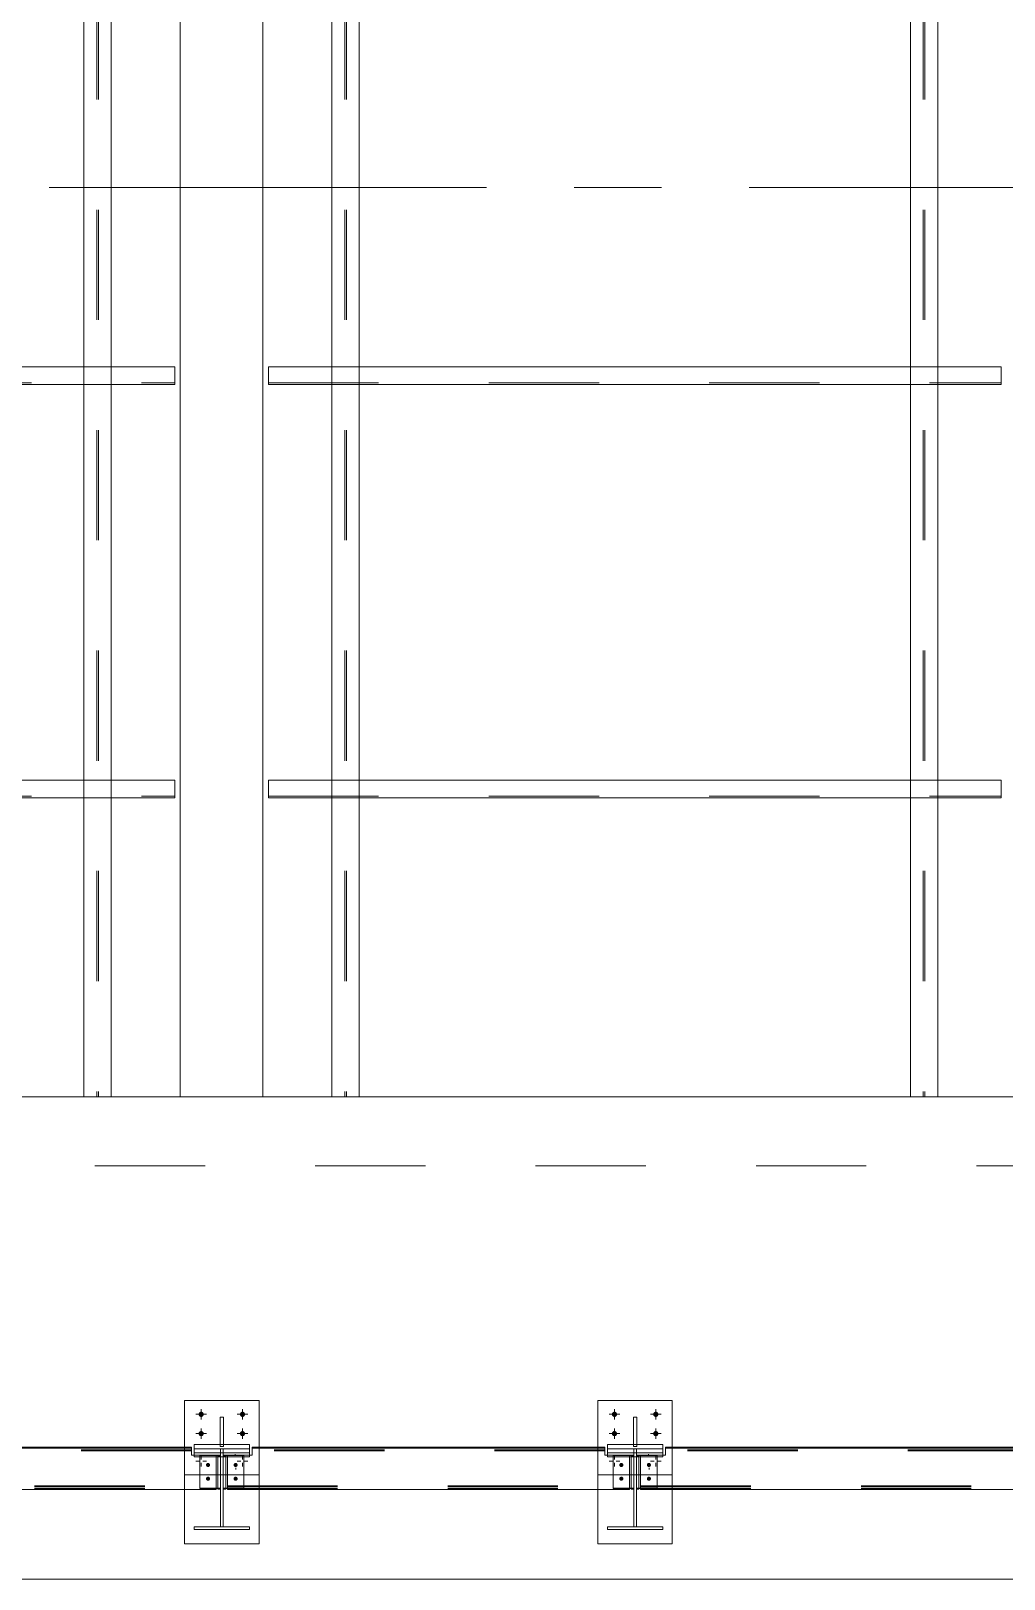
# Model space of a CAD drawing. Header units: millimetres. Extents: x 652937 to 1670132, y 1473552 to 2851037.
# Drawn here: x 663461.89 to 663465.42, y 1524461.73 to 1524467.35 of the extents above; entities that cross this region are included whole.
import ezdxf

# ---------------------------------------------------------------- set-up
doc = ezdxf.new("R2010")
doc.units = ezdxf.units.MM
doc.linetypes.add('XKITLINE00', pattern=[0])
doc.linetypes.add('XKITLINE02', pattern=[4, 2, -2])
for name, color, linetype, lineweight in [('Bolt', 7, 'Continuous', 0), ('Part', 7, 'Continuous', 0), ('S-GRID', 7, 'Continuous', 9)]:
    doc.layers.add(name, color=color, linetype=linetype, lineweight=lineweight)

# ---------------------------------------------------------------- blocks, each defined once
blk = doc.blocks.new('*A767423')
at = {"layer": 'S-GRID', "color": 7, "linetype": 'XKITLINE00', "lineweight": 0}
for p, q in [((405.754674, 142.486798), (413.692174, 142.486798)), ((415.279674, 142.486798), (416.867174, 142.486798)), ((418.454674, 142.486798), (426.392174, 142.486798))]:
    blk.add_line(p, q, dxfattribs=at)
blk = doc.blocks.new('*A768424')
at = {"layer": 'Part', "color": 7, "linetype": 'XKITLINE02', "lineweight": 0}
for p, q in [((394.581482, 142.486798), (475.601482, 142.486798)), ((394.581399, 141.236798), (475.601482, 141.236798))]:
    blk.add_line(p, q, dxfattribs=at)
blk = doc.blocks.new('*A769425')
at = {"layer": 'Part', "color": 7, "linetype": 'XKITLINE00', "lineweight": 0}
for p, q in [((395.331558, 142.486798), (437.967743, 142.486798)), ((395.331558, 133.736798), (439.206188, 133.736798))]:
    blk.add_line(p, q, dxfattribs=at)
blk = doc.blocks.new('*A770426')
at = {"layer": 'Part', "color": 7, "linetype": 'XKITLINE02', "lineweight": 0}
for p, q in [((416.486636, 135.411463), (416.486638, 135.985675)), ((416.486638, 135.985675), (416.886732, 135.985675)), ((416.48664, 135.984105), (416.486638, 135.985675)), ((416.48664, 135.984105), (416.486638, 135.382506)), ((416.48664, 135.984105), (416.886732, 135.984105)), ((416.936617, 136.078628), (416.936617, 136.128559)), ((423.336617, 136.078628), (416.936617, 136.078628)), ((416.936638, 136.060572), (416.936617, 136.078628)), ((423.336638, 136.060572), (416.936638, 136.060572)), ((416.936638, 135.985675), (416.936638, 136.060572)), ((416.93664, 135.984105), (416.936638, 135.985675)), ((423.336617, 136.128559), (423.336617, 136.078628)), ((423.336617, 136.078628), (423.336638, 136.060572)), ((423.336638, 136.060572), (423.336638, 135.985675)), ((423.33664, 135.984105), (423.336638, 135.985675)), ((423.386732, 135.985675), (423.786656, 135.985675)), ((423.386732, 135.984105), (423.786658, 135.984105)), ((423.786654, 135.411463), (423.786656, 135.985675)), ((423.786656, 135.985675), (423.786658, 135.984105)), ((423.786658, 135.984105), (423.786656, 135.382506)), ((416.486636, 135.411463), (416.486615, 135.429519)), ((416.486615, 135.429519), (416.486615, 135.379587)), ((416.486615, 135.429519), (423.786633, 135.429519)), ((416.486636, 135.411463), (423.786654, 135.411463)), ((423.786633, 135.379587), (423.786633, 135.429519)), ((423.786633, 135.429519), (423.786654, 135.411463)), ((416.486615, 135.379587), (416.486638, 135.359961)), ((416.486615, 135.379587), (423.786633, 135.379587)), ((423.786633, 135.379587), (423.786656, 135.359961))]:
    blk.add_line(p, q, dxfattribs=at)
at = {"layer": 'Part', "color": 7, "linetype": 'XKITLINE00', "lineweight": 0}
for p, q in [((416.886732, 135.985675), (416.936638, 135.985675)), ((416.886732, 135.984105), (416.93664, 135.984105)), ((423.336617, 136.128559), (416.936617, 136.128559)), ((416.936617, 136.128559), (416.93664, 136.108933)), ((423.33664, 136.108933), (416.93664, 136.108933)), ((416.93664, 136.108933), (416.93664, 135.984105)), ((423.33664, 136.108933), (423.336617, 136.128559)), ((423.336638, 135.985675), (423.386732, 135.985675)), ((423.33664, 135.984105), (423.33664, 136.108933)), ((423.33664, 135.984105), (423.386732, 135.984105)), ((416.486638, 135.382506), (416.486638, 135.359961)), ((416.486638, 135.359961), (423.786656, 135.359961)), ((423.786656, 135.382506), (423.786656, 135.359961))]:
    blk.add_line(p, q, dxfattribs=at)
blk = doc.blocks.new('*A773429')
at = {"layer": 'S-GRID', "color": 7, "linetype": 'XKITLINE00', "lineweight": 0}
for p, q in [((405.754674, 158.986798), (413.692174, 158.986798)), ((415.279674, 158.986798), (416.867174, 158.986798)), ((418.454674, 158.986798), (426.392174, 158.986798))]:
    blk.add_line(p, q, dxfattribs=at)
blk = doc.blocks.new('*A807463')
at = {"layer": 'Part', "color": 7, "linetype": 'XKITLINE02', "lineweight": 0}
for p, q in [((421.381171, 142.486798), (421.381171, 174.586798)), ((421.381174, 142.486798), (421.381174, 174.586798)), ((421.381199, 174.586798), (421.381199, 142.486798)), ((421.616174, 174.586798), (421.616174, 142.486798)), ((421.616199, 174.586798), (421.616199, 142.486798)), ((421.646174, 174.586798), (421.646174, 142.486798)), ((421.646199, 174.586798), (421.646199, 142.486798)), ((421.881171, 174.586798), (421.881171, 142.486798)), ((421.881174, 174.586798), (421.881174, 142.486798)), ((421.881199, 174.586798), (421.881199, 142.486798)), ((421.381202, 155.736798), (421.381202, 155.411798)), ((421.881202, 155.736798), (421.881202, 155.411798)), ((421.381202, 148.236798), (421.381202, 147.911798)), ((421.881202, 148.236798), (421.881202, 147.911798)), ((421.881202, 142.486798), (421.381171, 142.486798))]:
    blk.add_line(p, q, dxfattribs=at)
at = {"layer": 'Part', "color": 7, "linetype": 'XKITLINE00', "lineweight": 0}
for p, q in [((421.381202, 162.911798), (421.381202, 155.736798)), ((421.881202, 162.911798), (421.881202, 155.736798)), ((421.381202, 155.411798), (421.381202, 148.236798)), ((421.881202, 155.411798), (421.881202, 148.236798)), ((421.381202, 147.911798), (421.381202, 142.486798)), ((421.881202, 147.911798), (421.881202, 142.486798))]:
    blk.add_line(p, q, dxfattribs=at)
blk = doc.blocks.new('*A808464')
at = {"layer": 'Part', "color": 7, "linetype": 'XKITLINE02', "lineweight": 0}
for p, q in [((406.381172, 142.486798), (406.381172, 174.586798)), ((406.381174, 142.486798), (406.381174, 174.586798)), ((406.381199, 174.586798), (406.381199, 142.486798)), ((406.616174, 174.586798), (406.616174, 142.486798)), ((406.616199, 174.586798), (406.616199, 142.486798)), ((406.646174, 174.586798), (406.646174, 142.486798)), ((406.646199, 174.586798), (406.646199, 142.486798)), ((406.881172, 174.586798), (406.881172, 142.486798)), ((406.881174, 174.586798), (406.881174, 142.486798)), ((406.881199, 174.586798), (406.881199, 142.486798)), ((406.381202, 155.736798), (406.381202, 155.411798)), ((406.881202, 155.736798), (406.881202, 155.411798)), ((406.381202, 148.236798), (406.381202, 147.911798)), ((406.881202, 148.236798), (406.881202, 147.911798)), ((406.881202, 142.486798), (406.381172, 142.486798))]:
    blk.add_line(p, q, dxfattribs=at)
at = {"layer": 'Part', "color": 7, "linetype": 'XKITLINE00', "lineweight": 0}
for p, q in [((406.381202, 162.911798), (406.381202, 155.736798)), ((406.881202, 162.911798), (406.881202, 155.736798)), ((406.381202, 155.411798), (406.381202, 148.236798)), ((406.881202, 155.411798), (406.881202, 148.236798)), ((406.381202, 147.911798), (406.381202, 142.486798)), ((406.881202, 147.911798), (406.881202, 142.486798))]:
    blk.add_line(p, q, dxfattribs=at)
blk = doc.blocks.new('*A810466')
at = {"layer": 'Part', "color": 7, "linetype": 'XKITLINE02', "lineweight": 0}
for p, q in [((410.881186, 142.486798), (410.881186, 174.586798)), ((410.881188, 142.486798), (410.881188, 174.586798)), ((410.881214, 174.586798), (410.881214, 142.486798)), ((411.116188, 174.586798), (411.116188, 142.486798)), ((411.116214, 174.586798), (411.116214, 142.486798)), ((411.146188, 174.586798), (411.146188, 142.486798)), ((411.146214, 174.586798), (411.146214, 142.486798)), ((411.381186, 174.586798), (411.381186, 142.486798)), ((411.381188, 174.586798), (411.381188, 142.486798)), ((411.381214, 174.586798), (411.381214, 142.486798)), ((410.881216, 155.736798), (410.881216, 155.411798)), ((411.381216, 155.736798), (411.381216, 155.411798)), ((410.881216, 148.236798), (410.881216, 147.911798)), ((411.381216, 148.236798), (411.381216, 147.911798)), ((411.381216, 142.486798), (410.881186, 142.486798))]:
    blk.add_line(p, q, dxfattribs=at)
at = {"layer": 'Part', "color": 7, "linetype": 'XKITLINE00', "lineweight": 0}
for p, q in [((410.881216, 162.911798), (410.881216, 155.736798)), ((411.381216, 162.911798), (411.381216, 155.736798)), ((410.881216, 155.411798), (410.881216, 148.236798)), ((411.381216, 155.411798), (411.381216, 148.236798)), ((410.881216, 147.911798), (410.881216, 142.486798)), ((411.381216, 147.911798), (411.381216, 142.486798))]:
    blk.add_line(p, q, dxfattribs=at)
blk = doc.blocks.new('*A812468')
at = {"layer": 'Part', "color": 7, "linetype": 'XKITLINE00', "lineweight": 0}
for p, q in [((408.131187, 142.486798), (408.131187, 177.586798)), ((409.631187, 142.486798), (409.631187, 177.586798)), ((408.131096, 174.586798), (408.131096, 142.486798)), ((408.131187, 142.486798), (409.631187, 142.486798))]:
    blk.add_line(p, q, dxfattribs=at)
at = {"layer": 'Part', "color": 7, "linetype": 'XKITLINE02', "lineweight": 0}
for p, q in [((409.631096, 142.486798), (409.631096, 177.586798)), ((408.131187, 142.486798), (408.131096, 142.486798)), ((408.131096, 142.486798), (408.131187, 142.486798))]:
    blk.add_line(p, q, dxfattribs=at)
blk = doc.blocks.new('*A817473')
at = {"layer": 'Part', "color": 7, "linetype": 'XKITLINE00', "lineweight": 0}
for p, q in [((395.431562, 155.736798), (408.031187, 155.736798)), ((395.431562, 155.411798), (395.431562, 155.736798)), ((408.031187, 155.736798), (408.031187, 155.411798)), ((408.031187, 155.411798), (395.431562, 155.411798))]:
    blk.add_line(p, q, dxfattribs=at)
at = {"layer": 'Part', "color": 7, "linetype": 'XKITLINE02', "lineweight": 0}
for p, q in [((395.431562, 155.736798), (395.431562, 155.411798)), ((408.031187, 155.411798), (408.031187, 155.736798)), ((395.431562, 155.441798), (408.031187, 155.441798))]:
    blk.add_line(p, q, dxfattribs=at)
blk = doc.blocks.new('*A818474')
at = {"layer": 'Part', "color": 7, "linetype": 'XKITLINE00', "lineweight": 0}
for p, q in [((409.731187, 155.736798), (423.031187, 155.736798)), ((409.731187, 155.411798), (409.731187, 155.736798)), ((423.031187, 155.736798), (423.031187, 155.411798)), ((423.031187, 155.411798), (409.731187, 155.411798))]:
    blk.add_line(p, q, dxfattribs=at)
at = {"layer": 'Part', "color": 7, "linetype": 'XKITLINE02', "lineweight": 0}
for p, q in [((409.731187, 155.736798), (409.731187, 155.411798)), ((423.031187, 155.411798), (423.031187, 155.736798)), ((409.731187, 155.441798), (423.031187, 155.441798))]:
    blk.add_line(p, q, dxfattribs=at)
blk = doc.blocks.new('*A825480')
at = {"layer": 'Part', "color": 7, "linetype": 'XKITLINE00', "lineweight": 0}
for p, q in [((415.711576, 136.975781), (415.711583, 136.975781)), ((415.711583, 136.975781), (417.061583, 136.975781)), ((415.711583, 136.975781), (415.711583, 136.128559)), ((417.061583, 136.975781), (417.061583, 136.128559)), ((415.711583, 135.359961), (415.711583, 134.375781)), ((417.061583, 135.359961), (417.061583, 134.375781)), ((415.711583, 134.375781), (415.711576, 134.375781)), ((417.061583, 134.375781), (415.711583, 134.375781)), ((417.061576, 134.375781), (417.061583, 134.375781))]:
    blk.add_line(p, q, dxfattribs=at)
at = {"layer": 'Part', "color": 7, "linetype": 'XKITLINE02', "lineweight": 0}
for p, q in [((415.711576, 134.375781), (415.711576, 136.975781)), ((417.061576, 136.975781), (417.061576, 134.375781)), ((415.711583, 136.128559), (415.711583, 135.359961)), ((417.061583, 136.128559), (417.061583, 135.359961))]:
    blk.add_line(p, q, dxfattribs=at)
blk = doc.blocks.new('*A826481')
at = {"layer": 'Bolt'}
for points in [[(416.644, 135.844), (416.651, 135.842), (416.657, 135.838), (416.663, 135.833), (416.668, 135.828), (416.671, 135.821), (416.673, 135.814), (416.674, 135.807), (416.673, 135.8), (416.671, 135.793), (416.668, 135.786), (416.663, 135.78), (416.658, 135.776), (416.651, 135.772), (416.644, 135.77), (416.637, 135.769), (416.629, 135.77), (416.622, 135.772), (416.616, 135.776), (416.61, 135.78), (416.605, 135.786), (416.602, 135.793), (416.6, 135.8), (416.599, 135.807), (416.6, 135.814), (416.602, 135.821), (416.605, 135.828), (416.61, 135.833), (416.616, 135.838), (416.622, 135.842), (416.629, 135.844), (416.637, 135.844)], [(416.644, 135.594), (416.651, 135.592), (416.657, 135.588), (416.663, 135.584), (416.668, 135.578), (416.671, 135.572), (416.673, 135.565), (416.674, 135.557), (416.673, 135.55), (416.671, 135.543), (416.668, 135.537), (416.663, 135.531), (416.658, 135.526), (416.651, 135.523), (416.644, 135.521), (416.637, 135.52), (416.629, 135.521), (416.622, 135.523), (416.616, 135.526), (416.61, 135.531), (416.605, 135.536), (416.602, 135.543), (416.6, 135.55), (416.599, 135.557), (416.6, 135.565), (416.602, 135.572), (416.605, 135.578), (416.61, 135.584), (416.616, 135.588), (416.622, 135.592), (416.629, 135.594), (416.637, 135.595)]]:
    blk.add_hatch(color=7, dxfattribs=at).paths.add_polyline_path(points, flags=17)
at = {"layer": 'Bolt', "color": 7, "linetype": 'XKITLINE00', "lineweight": 0}
for p, q in [((416.637, 135.805), (416.637, 135.817)), ((416.637, 135.555), (416.637, 135.568))]:
    blk.add_line(p, q, dxfattribs=at)
blk = doc.blocks.new('*A827482')
at = {"layer": 'Bolt'}
for points in [[(416.144, 135.844), (416.151, 135.842), (416.157, 135.838), (416.163, 135.833), (416.168, 135.828), (416.171, 135.821), (416.173, 135.814), (416.174, 135.807), (416.173, 135.8), (416.171, 135.793), (416.168, 135.786), (416.163, 135.78), (416.158, 135.776), (416.151, 135.772), (416.144, 135.77), (416.137, 135.769), (416.129, 135.77), (416.122, 135.772), (416.116, 135.776), (416.11, 135.78), (416.105, 135.786), (416.102, 135.793), (416.1, 135.8), (416.099, 135.807), (416.1, 135.814), (416.102, 135.821), (416.105, 135.828), (416.11, 135.833), (416.116, 135.838), (416.122, 135.842), (416.129, 135.844), (416.137, 135.844)], [(416.144, 135.594), (416.151, 135.592), (416.157, 135.588), (416.163, 135.584), (416.168, 135.578), (416.171, 135.572), (416.173, 135.565), (416.174, 135.557), (416.173, 135.55), (416.171, 135.543), (416.168, 135.537), (416.163, 135.531), (416.158, 135.526), (416.151, 135.523), (416.144, 135.521), (416.137, 135.52), (416.129, 135.521), (416.122, 135.523), (416.116, 135.526), (416.11, 135.531), (416.105, 135.536), (416.102, 135.543), (416.1, 135.55), (416.099, 135.557), (416.1, 135.565), (416.102, 135.572), (416.105, 135.578), (416.11, 135.584), (416.116, 135.588), (416.122, 135.592), (416.129, 135.594), (416.137, 135.595)]]:
    blk.add_hatch(color=7, dxfattribs=at).paths.add_polyline_path(points, flags=17)
at = {"layer": 'Bolt', "color": 7, "linetype": 'XKITLINE00', "lineweight": 0}
for p, q in [((416.137, 135.805), (416.137, 135.817)), ((416.137, 135.555), (416.137, 135.568))]:
    blk.add_line(p, q, dxfattribs=at)
blk = doc.blocks.new('*A828483')
at = {"layer": 'Part', "color": 7, "linetype": 'XKITLINE00', "lineweight": 0}
for p, q in [((395.431562, 148.236798), (408.031187, 148.236798)), ((395.431562, 147.911798), (395.431562, 148.236798)), ((408.031187, 148.236798), (408.031187, 147.911798)), ((408.031187, 147.911798), (395.431562, 147.911798))]:
    blk.add_line(p, q, dxfattribs=at)
at = {"layer": 'Part', "color": 7, "linetype": 'XKITLINE02', "lineweight": 0}
for p, q in [((395.431562, 148.236798), (395.431562, 147.911798)), ((408.031187, 147.911798), (408.031187, 148.236798)), ((395.431562, 147.941798), (408.031187, 147.941798))]:
    blk.add_line(p, q, dxfattribs=at)
blk = doc.blocks.new('*A829484')
at = {"layer": 'Part', "color": 7, "linetype": 'XKITLINE00', "lineweight": 0}
for p, q in [((408.386563, 136.17576), (408.8566, 136.17576)), ((408.386563, 136.17576), (408.386732, 136.02954)), ((408.386563, 136.100657), (408.386645, 136.02954)), ((408.386732, 135.954437), (408.386732, 136.02954)), ((408.386732, 136.02954), (409.386732, 136.029537)), ((408.9166, 136.17576), (409.386563, 136.17576)), ((409.386563, 136.17576), (409.386732, 136.029537)), ((409.386732, 136.029537), (409.386732, 135.954434)), ((409.386732, 135.954434), (408.386732, 135.954437))]:
    blk.add_line(p, q, dxfattribs=at)
at = {"layer": 'Part', "color": 7, "linetype": 'XKITLINE02', "lineweight": 0}
for p, q in [((408.386563, 136.100657), (408.386563, 136.17576)), ((409.386563, 136.100657), (408.386563, 136.100657)), ((408.386645, 136.02954), (408.386732, 135.954437)), ((408.8566, 136.17576), (408.9166, 136.17576)), ((409.386563, 136.17576), (409.386563, 136.100657)), ((409.386563, 136.100657), (409.386732, 135.954434))]:
    blk.add_line(p, q, dxfattribs=at)
blk = doc.blocks.new('*A830485')
at = {"layer": 'Part', "color": 7, "linetype": 'XKITLINE00', "lineweight": 0}
for p, q in [((408.386563, 134.63681), (408.386563, 134.68681)), ((408.386563, 134.68681), (408.386732, 134.68681)), ((408.386732, 134.68681), (408.386563, 134.68681)), ((408.386563, 134.63681), (408.386732, 134.63681)), ((409.386732, 134.63681), (408.386563, 134.63681)), ((408.386732, 134.63681), (408.386732, 134.68681)), ((409.386732, 134.68681), (408.386732, 134.68681)), ((409.386732, 134.68681), (409.386732, 134.63681))]:
    blk.add_line(p, q, dxfattribs=at)
at = {"layer": 'Part', "color": 7, "linetype": 'XKITLINE02', "lineweight": 0}
for p, q in [((409.386563, 134.68681), (409.386732, 134.68681)), ((409.386563, 134.63681), (409.386563, 134.68681)), ((409.386563, 134.63681), (409.386732, 134.63681))]:
    blk.add_line(p, q, dxfattribs=at)
blk = doc.blocks.new('*A831486')
at = {"layer": 'Part', "color": 7, "linetype": 'XKITLINE02', "lineweight": 0}
for p, q in [((408.861563, 136.100657), (408.861563, 135.365235)), ((408.911563, 136.100657), (408.861563, 136.100657)), ((408.861563, 136.100657), (408.861732, 135.954436)), ((408.911563, 134.68681), (408.911563, 136.100657)), ((408.911563, 136.100657), (408.911732, 135.954436)), ((408.861563, 134.68681), (408.861732, 134.68681)), ((408.861563, 134.68681), (408.861732, 134.68681))]:
    blk.add_line(p, q, dxfattribs=at)
at = {"layer": 'Part', "color": 7, "linetype": 'XKITLINE00', "lineweight": 0}
for p, q in [((408.861732, 134.68681), (408.861732, 135.954436)), ((408.861732, 135.954436), (408.911732, 135.954436)), ((408.911732, 135.954436), (408.911732, 134.68681)), ((408.861563, 135.365235), (408.861563, 134.68681)), ((408.861732, 134.68681), (408.911732, 134.68681))]:
    blk.add_line(p, q, dxfattribs=at)
blk = doc.blocks.new('*A838493')
at = {"layer": 'Part', "color": 7, "linetype": 'XKITLINE02', "lineweight": 0}
for p, q in [((401.486636, 135.411463), (401.486638, 135.985675)), ((401.486638, 135.985675), (401.886732, 135.985675)), ((401.48664, 135.984105), (401.486638, 135.985675)), ((401.48664, 135.984105), (401.486638, 135.382506)), ((401.48664, 135.984105), (401.886732, 135.984105)), ((401.936617, 136.078628), (401.936617, 136.128559)), ((408.336617, 136.078628), (401.936617, 136.078628)), ((401.936638, 136.060572), (401.936617, 136.078628)), ((408.336638, 136.060572), (401.936638, 136.060572)), ((401.936638, 135.985675), (401.936638, 136.060572)), ((401.93664, 135.984105), (401.936638, 135.985675)), ((408.336617, 136.128559), (408.336617, 136.078628)), ((408.336617, 136.078628), (408.336638, 136.060572)), ((408.336638, 136.060572), (408.336638, 135.985675)), ((408.33664, 135.984105), (408.336638, 135.985675)), ((408.386732, 135.985675), (408.786656, 135.985675)), ((408.386732, 135.984105), (408.786658, 135.984105)), ((408.786654, 135.411463), (408.786656, 135.985675)), ((408.786656, 135.985675), (408.786658, 135.984105)), ((408.786658, 135.984105), (408.786656, 135.382506)), ((401.486636, 135.411463), (401.486615, 135.429519)), ((401.486615, 135.429519), (401.486615, 135.379587)), ((401.486615, 135.429519), (408.786633, 135.429519)), ((401.486636, 135.411463), (408.786654, 135.411463)), ((408.786633, 135.379587), (408.786633, 135.429519)), ((408.786633, 135.429519), (408.786654, 135.411463)), ((401.486615, 135.379587), (401.486638, 135.359961)), ((401.486615, 135.379587), (408.786633, 135.379587)), ((408.786633, 135.379587), (408.786656, 135.359961))]:
    blk.add_line(p, q, dxfattribs=at)
at = {"layer": 'Part', "color": 7, "linetype": 'XKITLINE00', "lineweight": 0}
for p, q in [((401.886732, 135.985675), (401.936638, 135.985675)), ((401.886732, 135.984105), (401.93664, 135.984105)), ((408.336617, 136.128559), (401.936617, 136.128559)), ((401.936617, 136.128559), (401.93664, 136.108933)), ((408.33664, 136.108933), (401.93664, 136.108933)), ((401.93664, 136.108933), (401.93664, 135.984105)), ((408.33664, 136.108933), (408.336617, 136.128559)), ((408.336638, 135.985675), (408.386732, 135.985675)), ((408.33664, 135.984105), (408.33664, 136.108933)), ((408.33664, 135.984105), (408.386732, 135.984105)), ((401.486638, 135.382506), (401.486638, 135.359961)), ((401.486638, 135.359961), (408.786656, 135.359961)), ((408.786656, 135.382506), (408.786656, 135.359961))]:
    blk.add_line(p, q, dxfattribs=at)
blk = doc.blocks.new('*A839494')
at = {"layer": 'Part', "color": 7, "linetype": 'XKITLINE02', "lineweight": 0}
for p, q in [((408.986636, 135.411463), (408.986638, 135.985675)), ((408.986638, 135.985675), (409.386732, 135.985675)), ((408.98664, 135.984105), (408.986638, 135.985675)), ((408.98664, 135.984105), (408.986638, 135.382506)), ((408.98664, 135.984105), (409.386732, 135.984105)), ((409.436617, 136.078628), (409.436617, 136.128559)), ((415.836617, 136.078628), (409.436617, 136.078628)), ((409.436638, 136.060572), (409.436617, 136.078628)), ((415.836638, 136.060572), (409.436638, 136.060572)), ((409.436638, 135.985675), (409.436638, 136.060572)), ((409.43664, 135.984105), (409.436638, 135.985675)), ((415.836617, 136.128559), (415.836617, 136.078628)), ((415.836617, 136.078628), (415.836638, 136.060572)), ((415.836638, 136.060572), (415.836638, 135.985675)), ((415.83664, 135.984105), (415.836638, 135.985675)), ((415.886732, 135.985675), (416.286656, 135.985675)), ((415.886732, 135.984105), (416.286658, 135.984105)), ((416.286654, 135.411463), (416.286656, 135.985675)), ((416.286656, 135.985675), (416.286658, 135.984105)), ((416.286658, 135.984105), (416.286656, 135.382506)), ((408.986636, 135.411463), (408.986615, 135.429519)), ((408.986615, 135.429519), (408.986615, 135.379587)), ((408.986615, 135.429519), (416.286633, 135.429519)), ((408.986636, 135.411463), (416.286654, 135.411463)), ((416.286633, 135.379587), (416.286633, 135.429519)), ((416.286633, 135.429519), (416.286654, 135.411463)), ((408.986615, 135.379587), (408.986638, 135.359961)), ((408.986615, 135.379587), (416.286633, 135.379587)), ((416.286633, 135.379587), (416.286656, 135.359961))]:
    blk.add_line(p, q, dxfattribs=at)
at = {"layer": 'Part', "color": 7, "linetype": 'XKITLINE00', "lineweight": 0}
for p, q in [((409.386732, 135.985675), (409.436638, 135.985675)), ((409.386732, 135.984105), (409.43664, 135.984105)), ((415.836617, 136.128559), (409.436617, 136.128559)), ((409.436617, 136.128559), (409.43664, 136.108933)), ((415.83664, 136.108933), (409.43664, 136.108933)), ((409.43664, 136.108933), (409.43664, 135.984105)), ((415.83664, 136.108933), (415.836617, 136.128559)), ((415.836638, 135.985675), (415.886732, 135.985675)), ((415.83664, 135.984105), (415.83664, 136.108933)), ((415.83664, 135.984105), (415.886732, 135.984105)), ((408.986638, 135.382506), (408.986638, 135.359961)), ((408.986638, 135.359961), (416.286656, 135.359961)), ((416.286656, 135.382506), (416.286656, 135.359961))]:
    blk.add_line(p, q, dxfattribs=at)
blk = doc.blocks.new('*A840495')
at = {"layer": 'Bolt'}
for points in [[(408.465, 136.735), (408.468, 136.744), (408.472, 136.752), (408.478, 136.759), (408.485, 136.765), (408.493, 136.77), (408.502, 136.772), (408.512, 136.773), (408.521, 136.772), (408.53, 136.77), (408.538, 136.765), (408.545, 136.759), (408.551, 136.752), (408.555, 136.744), (408.558, 136.735), (408.559, 136.726), (408.558, 136.717), (408.555, 136.708), (408.551, 136.699), (408.545, 136.692), (408.538, 136.686), (408.53, 136.682), (408.521, 136.679), (408.512, 136.678), (408.502, 136.679), (408.493, 136.682), (408.485, 136.686), (408.478, 136.692), (408.472, 136.699), (408.468, 136.708), (408.465, 136.717), (408.464, 136.726)], [(409.215, 136.735), (409.218, 136.744), (409.222, 136.752), (409.228, 136.759), (409.235, 136.765), (409.243, 136.77), (409.252, 136.772), (409.262, 136.773), (409.271, 136.772), (409.28, 136.77), (409.288, 136.765), (409.295, 136.759), (409.301, 136.752), (409.305, 136.744), (409.308, 136.735), (409.309, 136.726), (409.308, 136.717), (409.305, 136.708), (409.301, 136.699), (409.295, 136.692), (409.288, 136.686), (409.28, 136.682), (409.271, 136.679), (409.262, 136.678), (409.252, 136.679), (409.243, 136.682), (409.235, 136.686), (409.228, 136.692), (409.222, 136.699), (409.218, 136.708), (409.215, 136.717), (409.214, 136.726)], [(408.465, 136.385), (408.468, 136.394), (408.472, 136.402), (408.478, 136.409), (408.485, 136.415), (408.493, 136.42), (408.502, 136.422), (408.512, 136.423), (408.521, 136.422), (408.53, 136.42), (408.538, 136.415), (408.545, 136.409), (408.551, 136.402), (408.555, 136.394), (408.558, 136.385), (408.559, 136.376), (408.558, 136.367), (408.555, 136.358), (408.551, 136.349), (408.545, 136.342), (408.538, 136.336), (408.53, 136.332), (408.521, 136.329), (408.512, 136.328), (408.502, 136.329), (408.493, 136.332), (408.485, 136.336), (408.478, 136.342), (408.472, 136.349), (408.468, 136.358), (408.465, 136.367), (408.464, 136.376)], [(409.215, 136.385), (409.218, 136.394), (409.222, 136.402), (409.228, 136.409), (409.235, 136.415), (409.243, 136.42), (409.252, 136.422), (409.262, 136.423), (409.271, 136.422), (409.28, 136.42), (409.288, 136.415), (409.295, 136.409), (409.301, 136.402), (409.305, 136.394), (409.308, 136.385), (409.309, 136.376), (409.308, 136.367), (409.305, 136.358), (409.301, 136.349), (409.295, 136.342), (409.288, 136.336), (409.28, 136.332), (409.271, 136.329), (409.262, 136.328), (409.252, 136.329), (409.243, 136.332), (409.235, 136.336), (409.228, 136.342), (409.222, 136.349), (409.218, 136.358), (409.215, 136.367), (409.214, 136.376)]]:
    blk.add_hatch(color=7, dxfattribs=at).paths.add_polyline_path(points, flags=17)
at = {"layer": 'Bolt', "color": 7, "linetype": 'XKITLINE00', "lineweight": 0}
for p, q in [((408.512, 136.631), (408.512, 136.821)), ((409.262, 136.631), (409.262, 136.821)), ((408.417, 136.726), (408.607, 136.726)), ((409.167, 136.726), (409.357, 136.726)), ((408.417, 136.376), (408.607, 136.376)), ((408.512, 136.281), (408.512, 136.471)), ((409.167, 136.376), (409.357, 136.376)), ((409.262, 136.281), (409.262, 136.471)), ((408.417, 135.876), (408.48, 135.876)), ((408.512, 135.971), (408.512, 135.908)), ((408.512, 135.781), (408.512, 135.844)), ((408.607, 135.876), (408.543, 135.876)), ((409.167, 135.876), (409.23, 135.876)), ((409.262, 135.971), (409.262, 135.908)), ((409.262, 135.781), (409.262, 135.844)), ((409.357, 135.876), (409.293, 135.876))]:
    blk.add_line(p, q, dxfattribs=at)
blk = doc.blocks.new('*A841496')
at = {"layer": 'Bolt', "color": 7, "linetype": 'XKITLINE02', "lineweight": 0}
for p, q in [((409.131399, 135.975571), (409.131368, 136.001543)), ((409.14175, 135.726123), (409.14172, 135.752094))]:
    blk.add_line(p, q, dxfattribs=at)
blk = doc.blocks.new('*A842497')
at = {"layer": 'Part', "color": 7, "linetype": 'XKITLINE02', "lineweight": 0}
for p, q in [((408.911644, 135.384861), (408.911646, 135.984039)), ((409.286646, 135.984039), (408.911646, 135.984039)), ((408.911669, 135.964413), (408.911646, 135.984039)), ((408.956647, 135.382506), (408.956649, 135.981684)), ((408.956649, 135.981684), (409.286649, 135.981684)), ((408.956669, 135.964413), (408.956649, 135.981684)), ((409.286644, 135.384861), (409.286646, 135.984039)), ((409.286649, 135.981684), (409.286646, 135.984039)), ((409.286649, 135.981684), (409.286649, 135.954434)), ((408.911667, 135.365235), (408.911669, 135.964413)), ((408.911669, 135.964413), (408.956669, 135.964413)), ((408.956669, 135.964413), (408.956669, 135.954435)), ((408.911644, 135.384861), (409.286644, 135.384861)), ((408.911667, 135.365235), (408.911644, 135.384861)), ((408.911667, 135.365235), (408.911732, 135.365235)), ((408.956647, 135.382506), (408.956667, 135.365235)), ((409.286644, 135.384861), (409.286647, 135.382506))]:
    blk.add_line(p, q, dxfattribs=at)
at = {"layer": 'Part', "color": 7, "linetype": 'XKITLINE00', "lineweight": 0}
for p, q in [((408.956669, 135.954435), (408.956667, 135.365235)), ((409.286649, 135.954434), (409.286647, 135.382506)), ((408.911732, 135.365235), (408.956667, 135.365235)), ((409.286647, 135.382506), (408.956647, 135.382506))]:
    blk.add_line(p, q, dxfattribs=at)
blk = doc.blocks.new('*A843498')
at = {"layer": 'Part', "color": 7, "linetype": 'XKITLINE02', "lineweight": 0}
for p, q in [((408.48664, 135.984039), (408.486638, 135.384861)), ((408.86164, 135.984039), (408.48664, 135.984039)), ((408.48664, 135.984039), (408.486642, 135.981684)), ((408.486642, 135.981684), (408.816642, 135.981684)), ((408.486642, 135.981684), (408.486642, 135.954437)), ((408.816642, 135.981684), (408.816641, 135.382506)), ((408.816642, 135.981684), (408.816662, 135.964413)), ((408.86164, 135.984039), (408.861638, 135.384861)), ((408.861662, 135.964413), (408.86164, 135.984039)), ((408.816662, 135.964413), (408.861662, 135.964413)), ((408.816662, 135.964413), (408.816662, 135.954436)), ((408.861662, 135.964413), (408.861662, 135.954435)), ((408.486638, 135.384861), (408.861638, 135.384861)), ((408.486641, 135.382506), (408.486638, 135.384861)), ((408.816661, 135.365235), (408.816641, 135.382506)), ((408.861661, 135.365235), (408.861638, 135.384861))]:
    blk.add_line(p, q, dxfattribs=at)
at = {"layer": 'Part', "color": 7, "linetype": 'XKITLINE00', "lineweight": 0}
for p, q in [((408.486642, 135.954437), (408.486641, 135.382506)), ((408.816662, 135.954436), (408.816661, 135.365235)), ((408.861662, 135.954435), (408.861661, 135.365235)), ((408.816641, 135.382506), (408.486641, 135.382506)), ((408.861661, 135.365235), (408.816661, 135.365235))]:
    blk.add_line(p, q, dxfattribs=at)
blk = doc.blocks.new('*A844499')
at = {"layer": 'Part', "color": 7, "linetype": 'XKITLINE02', "lineweight": 0}
for p, q in [((408.211515, 136.975781), (409.561517, 136.975781)), ((408.211515, 135.625782), (408.211515, 136.975781)), ((408.211517, 135.625782), (408.211517, 136.975781)), ((409.561515, 135.625782), (409.561515, 136.975781)), ((409.561517, 135.625782), (409.561517, 136.975781)), ((409.561517, 135.625782), (408.211515, 135.625782))]:
    blk.add_line(p, q, dxfattribs=at)
blk = doc.blocks.new('*A845500')
at = {"layer": 'Part', "color": 7, "linetype": 'XKITLINE00', "lineweight": 0}
for p, q in [((408.916593, 136.675757), (408.856563, 136.675757)), ((408.8566, 136.143625), (408.856593, 136.675757)), ((408.916563, 136.675757), (408.916593, 136.675757)), ((408.916593, 136.675757), (408.9166, 136.143625)), ((408.9166, 136.143625), (408.8566, 136.143625))]:
    blk.add_line(p, q, dxfattribs=at)
at = {"layer": 'Part', "color": 7, "linetype": 'XKITLINE02', "lineweight": 0}
for p, q in [((408.856563, 136.675757), (408.856593, 136.675757)), ((408.856563, 136.675757), (408.856563, 136.175757)), ((408.916563, 136.175757), (408.916563, 136.675757)), ((408.916563, 136.175757), (408.856563, 136.175757)), ((408.856563, 136.175757), (408.8566, 136.143625)), ((408.9166, 136.143625), (408.916563, 136.175757))]:
    blk.add_line(p, q, dxfattribs=at)
blk = doc.blocks.new('*A846501')
at = {"layer": 'Part', "color": 7, "linetype": 'XKITLINE00', "lineweight": 0}
for p, q in [((408.211576, 136.975781), (408.211583, 136.975781)), ((408.211583, 136.975781), (409.561583, 136.975781)), ((408.211583, 136.975781), (408.211583, 136.128559)), ((409.561583, 136.975781), (409.561583, 136.128559)), ((408.211583, 135.359961), (408.211583, 134.375781)), ((409.561583, 135.359961), (409.561583, 134.375781)), ((408.211583, 134.375781), (408.211576, 134.375781)), ((409.561583, 134.375781), (408.211583, 134.375781)), ((409.561576, 134.375781), (409.561583, 134.375781))]:
    blk.add_line(p, q, dxfattribs=at)
at = {"layer": 'Part', "color": 7, "linetype": 'XKITLINE02', "lineweight": 0}
for p, q in [((408.211576, 134.375781), (408.211576, 136.975781)), ((409.561576, 136.975781), (409.561576, 134.375781)), ((408.211583, 136.128559), (408.211583, 135.359961)), ((409.561583, 136.128559), (409.561583, 135.359961))]:
    blk.add_line(p, q, dxfattribs=at)
blk = doc.blocks.new('*A847502')
at = {"layer": 'Bolt'}
for points in [[(409.144, 135.844), (409.151, 135.842), (409.157, 135.838), (409.163, 135.833), (409.168, 135.828), (409.171, 135.821), (409.173, 135.814), (409.174, 135.807), (409.173, 135.8), (409.171, 135.793), (409.168, 135.786), (409.163, 135.78), (409.158, 135.776), (409.151, 135.772), (409.144, 135.77), (409.137, 135.769), (409.129, 135.77), (409.122, 135.772), (409.116, 135.776), (409.11, 135.78), (409.105, 135.786), (409.102, 135.793), (409.1, 135.8), (409.099, 135.807), (409.1, 135.814), (409.102, 135.821), (409.105, 135.828), (409.11, 135.833), (409.116, 135.838), (409.122, 135.842), (409.129, 135.844), (409.137, 135.844)], [(409.144, 135.594), (409.151, 135.592), (409.157, 135.588), (409.163, 135.584), (409.168, 135.578), (409.171, 135.572), (409.173, 135.565), (409.174, 135.557), (409.173, 135.55), (409.171, 135.543), (409.168, 135.537), (409.163, 135.531), (409.158, 135.526), (409.151, 135.523), (409.144, 135.521), (409.137, 135.52), (409.129, 135.521), (409.122, 135.523), (409.116, 135.526), (409.11, 135.531), (409.105, 135.536), (409.102, 135.543), (409.1, 135.55), (409.099, 135.557), (409.1, 135.565), (409.102, 135.572), (409.105, 135.578), (409.11, 135.584), (409.116, 135.588), (409.122, 135.592), (409.129, 135.594), (409.137, 135.595)]]:
    blk.add_hatch(color=7, dxfattribs=at).paths.add_polyline_path(points, flags=17)
at = {"layer": 'Bolt', "color": 7, "linetype": 'XKITLINE00', "lineweight": 0}
for p, q in [((409.137, 135.805), (409.137, 135.817)), ((409.137, 135.555), (409.137, 135.568))]:
    blk.add_line(p, q, dxfattribs=at)
blk = doc.blocks.new('*A848503')
at = {"layer": 'Bolt'}
for points in [[(408.644, 135.844), (408.651, 135.842), (408.657, 135.838), (408.663, 135.833), (408.668, 135.828), (408.671, 135.821), (408.673, 135.814), (408.674, 135.807), (408.673, 135.8), (408.671, 135.793), (408.668, 135.786), (408.663, 135.78), (408.658, 135.776), (408.651, 135.772), (408.644, 135.77), (408.637, 135.769), (408.629, 135.77), (408.622, 135.772), (408.616, 135.776), (408.61, 135.78), (408.605, 135.786), (408.602, 135.793), (408.6, 135.8), (408.599, 135.807), (408.6, 135.814), (408.602, 135.821), (408.605, 135.828), (408.61, 135.833), (408.616, 135.838), (408.622, 135.842), (408.629, 135.844), (408.637, 135.844)], [(408.644, 135.594), (408.651, 135.592), (408.657, 135.588), (408.663, 135.584), (408.668, 135.578), (408.671, 135.572), (408.673, 135.565), (408.674, 135.557), (408.673, 135.55), (408.671, 135.543), (408.668, 135.537), (408.663, 135.531), (408.658, 135.526), (408.651, 135.523), (408.644, 135.521), (408.637, 135.52), (408.629, 135.521), (408.622, 135.523), (408.616, 135.526), (408.61, 135.531), (408.605, 135.536), (408.602, 135.543), (408.6, 135.55), (408.599, 135.557), (408.6, 135.565), (408.602, 135.572), (408.605, 135.578), (408.61, 135.584), (408.616, 135.588), (408.622, 135.592), (408.629, 135.594), (408.637, 135.595)]]:
    blk.add_hatch(color=7, dxfattribs=at).paths.add_polyline_path(points, flags=17)
at = {"layer": 'Bolt', "color": 7, "linetype": 'XKITLINE00', "lineweight": 0}
for p, q in [((408.637, 135.805), (408.637, 135.817)), ((408.637, 135.555), (408.637, 135.568))]:
    blk.add_line(p, q, dxfattribs=at)
blk = doc.blocks.new('*A878533')
at = {"layer": 'Part', "color": 7, "linetype": 'XKITLINE00', "lineweight": 0}
for p, q in [((409.731187, 148.236798), (423.031187, 148.236798)), ((409.731187, 147.911798), (409.731187, 148.236798)), ((423.031187, 148.236798), (423.031187, 147.911798)), ((423.031187, 147.911798), (409.731187, 147.911798))]:
    blk.add_line(p, q, dxfattribs=at)
at = {"layer": 'Part', "color": 7, "linetype": 'XKITLINE02', "lineweight": 0}
for p, q in [((409.731187, 148.236798), (409.731187, 147.911798)), ((423.031187, 147.911798), (423.031187, 148.236798)), ((409.731187, 147.941798), (423.031187, 147.941798))]:
    blk.add_line(p, q, dxfattribs=at)
blk = doc.blocks.new('*A879534')
at = {"layer": 'Part', "color": 7, "linetype": 'XKITLINE00', "lineweight": 0}
for p, q in [((415.886563, 136.17576), (416.3566, 136.17576)), ((415.886563, 136.17576), (415.886732, 136.029516)), ((415.886563, 136.100657), (415.886645, 136.029516)), ((415.886732, 135.954413), (415.886732, 136.029516)), ((415.886732, 136.029516), (416.886732, 136.029513)), ((416.4166, 136.17576), (416.886563, 136.17576)), ((416.886563, 136.17576), (416.886732, 136.029513)), ((416.886732, 136.029513), (416.886732, 135.95441)), ((416.886732, 135.95441), (415.886732, 135.954413))]:
    blk.add_line(p, q, dxfattribs=at)
at = {"layer": 'Part', "color": 7, "linetype": 'XKITLINE02', "lineweight": 0}
for p, q in [((415.886563, 136.100657), (415.886563, 136.17576)), ((416.886563, 136.100657), (415.886563, 136.100657)), ((415.886645, 136.029516), (415.886732, 135.954413)), ((416.3566, 136.17576), (416.4166, 136.17576)), ((416.886563, 136.17576), (416.886563, 136.100657)), ((416.886563, 136.100657), (416.886732, 135.95441))]:
    blk.add_line(p, q, dxfattribs=at)
blk = doc.blocks.new('*A880535')
at = {"layer": 'Part', "color": 7, "linetype": 'XKITLINE00', "lineweight": 0}
for p, q in [((415.886563, 134.63681), (415.886563, 134.68681)), ((415.886563, 134.68681), (415.886732, 134.68681)), ((415.886732, 134.68681), (415.886563, 134.68681)), ((415.886563, 134.63681), (415.886732, 134.63681)), ((416.886732, 134.63681), (415.886563, 134.63681)), ((415.886732, 134.63681), (415.886732, 134.68681)), ((416.886732, 134.68681), (415.886732, 134.68681)), ((416.886732, 134.68681), (416.886732, 134.63681))]:
    blk.add_line(p, q, dxfattribs=at)
at = {"layer": 'Part', "color": 7, "linetype": 'XKITLINE02', "lineweight": 0}
for p, q in [((416.886563, 134.68681), (416.886732, 134.68681)), ((416.886563, 134.63681), (416.886563, 134.68681)), ((416.886563, 134.63681), (416.886732, 134.63681))]:
    blk.add_line(p, q, dxfattribs=at)
blk = doc.blocks.new('*A881536')
at = {"layer": 'Part', "color": 7, "linetype": 'XKITLINE02', "lineweight": 0}
for p, q in [((416.361563, 136.100657), (416.361563, 135.365235)), ((416.411563, 136.100657), (416.361563, 136.100657)), ((416.361563, 136.100657), (416.361732, 135.954413)), ((416.411563, 134.68681), (416.411563, 136.100657)), ((416.411563, 136.100657), (416.411732, 135.954412)), ((416.361563, 134.68681), (416.361732, 134.68681)), ((416.361563, 134.68681), (416.361732, 134.68681))]:
    blk.add_line(p, q, dxfattribs=at)
at = {"layer": 'Part', "color": 7, "linetype": 'XKITLINE00', "lineweight": 0}
for p, q in [((416.361732, 134.68681), (416.361732, 135.954413)), ((416.361732, 135.954413), (416.411732, 135.954412)), ((416.411732, 135.954412), (416.411732, 134.68681)), ((416.361563, 135.365235), (416.361563, 134.68681)), ((416.361732, 134.68681), (416.411732, 134.68681))]:
    blk.add_line(p, q, dxfattribs=at)
blk = doc.blocks.new('*A882537')
at = {"layer": 'Bolt'}
for points in [[(415.965, 136.735), (415.968, 136.744), (415.972, 136.752), (415.978, 136.759), (415.985, 136.765), (415.993, 136.77), (416.002, 136.772), (416.012, 136.773), (416.021, 136.772), (416.03, 136.77), (416.038, 136.765), (416.045, 136.759), (416.051, 136.752), (416.055, 136.744), (416.058, 136.735), (416.059, 136.726), (416.058, 136.717), (416.055, 136.708), (416.051, 136.699), (416.045, 136.692), (416.038, 136.686), (416.03, 136.682), (416.021, 136.679), (416.012, 136.678), (416.002, 136.679), (415.993, 136.682), (415.985, 136.686), (415.978, 136.692), (415.972, 136.699), (415.968, 136.708), (415.965, 136.717), (415.964, 136.726)], [(416.715, 136.735), (416.718, 136.744), (416.722, 136.752), (416.728, 136.759), (416.735, 136.765), (416.743, 136.77), (416.752, 136.772), (416.762, 136.773), (416.771, 136.772), (416.78, 136.77), (416.788, 136.765), (416.795, 136.759), (416.801, 136.752), (416.805, 136.744), (416.808, 136.735), (416.809, 136.726), (416.808, 136.717), (416.805, 136.708), (416.801, 136.699), (416.795, 136.692), (416.788, 136.686), (416.78, 136.682), (416.771, 136.679), (416.762, 136.678), (416.752, 136.679), (416.743, 136.682), (416.735, 136.686), (416.728, 136.692), (416.722, 136.699), (416.718, 136.708), (416.715, 136.717), (416.714, 136.726)], [(415.965, 136.385), (415.968, 136.394), (415.972, 136.402), (415.978, 136.409), (415.985, 136.415), (415.993, 136.42), (416.002, 136.422), (416.012, 136.423), (416.021, 136.422), (416.03, 136.42), (416.038, 136.415), (416.045, 136.409), (416.051, 136.402), (416.055, 136.394), (416.058, 136.385), (416.059, 136.376), (416.058, 136.367), (416.055, 136.358), (416.051, 136.349), (416.045, 136.342), (416.038, 136.336), (416.03, 136.332), (416.021, 136.329), (416.012, 136.328), (416.002, 136.329), (415.993, 136.332), (415.985, 136.336), (415.978, 136.342), (415.972, 136.349), (415.968, 136.358), (415.965, 136.367), (415.964, 136.376)], [(416.715, 136.385), (416.718, 136.394), (416.722, 136.402), (416.728, 136.409), (416.735, 136.415), (416.743, 136.42), (416.752, 136.422), (416.762, 136.423), (416.771, 136.422), (416.78, 136.42), (416.788, 136.415), (416.795, 136.409), (416.801, 136.402), (416.805, 136.394), (416.808, 136.385), (416.809, 136.376), (416.808, 136.367), (416.805, 136.358), (416.801, 136.349), (416.795, 136.342), (416.788, 136.336), (416.78, 136.332), (416.771, 136.329), (416.762, 136.328), (416.752, 136.329), (416.743, 136.332), (416.735, 136.336), (416.728, 136.342), (416.722, 136.349), (416.718, 136.358), (416.715, 136.367), (416.714, 136.376)]]:
    blk.add_hatch(color=7, dxfattribs=at).paths.add_polyline_path(points, flags=17)
at = {"layer": 'Bolt', "color": 7, "linetype": 'XKITLINE00', "lineweight": 0}
for p, q in [((416.012, 136.631), (416.012, 136.821)), ((416.762, 136.631), (416.762, 136.821)), ((415.917, 136.726), (416.107, 136.726)), ((416.667, 136.726), (416.857, 136.726)), ((415.917, 136.376), (416.107, 136.376)), ((416.012, 136.281), (416.012, 136.471)), ((416.667, 136.376), (416.857, 136.376)), ((416.762, 136.281), (416.762, 136.471)), ((415.917, 135.876), (415.98, 135.876)), ((416.012, 135.971), (416.012, 135.908)), ((416.012, 135.781), (416.012, 135.844)), ((416.107, 135.876), (416.043, 135.876)), ((416.667, 135.876), (416.73, 135.876)), ((416.762, 135.971), (416.762, 135.908)), ((416.762, 135.781), (416.762, 135.844)), ((416.857, 135.876), (416.793, 135.876))]:
    blk.add_line(p, q, dxfattribs=at)
blk = doc.blocks.new('*A883538')
at = {"layer": 'Bolt', "color": 7, "linetype": 'XKITLINE02', "lineweight": 0}
for p, q in [((416.631399, 135.975571), (416.631368, 136.001543)), ((416.64175, 135.726123), (416.64172, 135.752094))]:
    blk.add_line(p, q, dxfattribs=at)
blk = doc.blocks.new('*A884539')
at = {"layer": 'Part', "color": 7, "linetype": 'XKITLINE02', "lineweight": 0}
for p, q in [((416.411644, 135.384861), (416.411646, 135.984039)), ((416.786646, 135.984039), (416.411646, 135.984039)), ((416.411669, 135.964413), (416.411646, 135.984039)), ((416.456647, 135.382506), (416.456649, 135.981684)), ((416.456649, 135.981684), (416.786649, 135.981684)), ((416.456669, 135.964413), (416.456649, 135.981684)), ((416.786644, 135.384861), (416.786646, 135.984039)), ((416.786649, 135.981684), (416.786646, 135.984039)), ((416.786649, 135.981684), (416.786649, 135.95441)), ((416.411667, 135.365235), (416.411669, 135.964413)), ((416.411669, 135.964413), (416.456669, 135.964413)), ((416.456669, 135.964413), (416.456669, 135.954411)), ((416.411644, 135.384861), (416.786644, 135.384861)), ((416.411667, 135.365235), (416.411644, 135.384861)), ((416.411667, 135.365235), (416.411732, 135.365235)), ((416.456647, 135.382506), (416.456667, 135.365235)), ((416.786644, 135.384861), (416.786647, 135.382506))]:
    blk.add_line(p, q, dxfattribs=at)
at = {"layer": 'Part', "color": 7, "linetype": 'XKITLINE00', "lineweight": 0}
for p, q in [((416.456669, 135.954411), (416.456667, 135.365235)), ((416.786649, 135.95441), (416.786647, 135.382506)), ((416.411732, 135.365235), (416.456667, 135.365235)), ((416.786647, 135.382506), (416.456647, 135.382506))]:
    blk.add_line(p, q, dxfattribs=at)
blk = doc.blocks.new('*A885540')
at = {"layer": 'Part', "color": 7, "linetype": 'XKITLINE02', "lineweight": 0}
for p, q in [((415.98664, 135.984039), (415.986638, 135.384861)), ((416.36164, 135.984039), (415.98664, 135.984039)), ((415.98664, 135.984039), (415.986642, 135.981684)), ((415.986642, 135.981684), (416.316642, 135.981684)), ((415.986642, 135.981684), (415.986642, 135.954413)), ((416.316642, 135.981684), (416.316641, 135.382506)), ((416.316642, 135.981684), (416.316662, 135.964413)), ((416.36164, 135.984039), (416.361638, 135.384861)), ((416.361662, 135.964413), (416.36164, 135.984039)), ((416.316662, 135.964413), (416.361662, 135.964413)), ((416.316662, 135.964413), (416.316662, 135.954412)), ((416.361662, 135.964413), (416.361662, 135.954412)), ((415.986638, 135.384861), (416.361638, 135.384861)), ((415.986641, 135.382506), (415.986638, 135.384861)), ((416.316661, 135.365235), (416.316641, 135.382506)), ((416.361661, 135.365235), (416.361638, 135.384861))]:
    blk.add_line(p, q, dxfattribs=at)
at = {"layer": 'Part', "color": 7, "linetype": 'XKITLINE00', "lineweight": 0}
for p, q in [((415.986642, 135.954413), (415.986641, 135.382506)), ((416.316662, 135.954412), (416.316661, 135.365235)), ((416.361662, 135.954412), (416.361661, 135.365235)), ((416.316641, 135.382506), (415.986641, 135.382506)), ((416.361661, 135.365235), (416.316661, 135.365235))]:
    blk.add_line(p, q, dxfattribs=at)
blk = doc.blocks.new('*A886541')
at = {"layer": 'Part', "color": 7, "linetype": 'XKITLINE02', "lineweight": 0}
for p, q in [((415.711515, 136.975781), (417.061517, 136.975781)), ((415.711515, 135.625782), (415.711515, 136.975781)), ((415.711517, 135.625782), (415.711517, 136.975781)), ((417.061515, 135.625782), (417.061515, 136.975781)), ((417.061517, 135.625782), (417.061517, 136.975781)), ((417.061517, 135.625782), (415.711515, 135.625782))]:
    blk.add_line(p, q, dxfattribs=at)
blk = doc.blocks.new('*A887542')
at = {"layer": 'Part', "color": 7, "linetype": 'XKITLINE00', "lineweight": 0}
for p, q in [((416.416593, 136.675757), (416.356563, 136.675757)), ((416.3566, 136.143625), (416.356593, 136.675757)), ((416.416563, 136.675757), (416.416593, 136.675757)), ((416.416593, 136.675757), (416.4166, 136.143625)), ((416.4166, 136.143625), (416.3566, 136.143625))]:
    blk.add_line(p, q, dxfattribs=at)
at = {"layer": 'Part', "color": 7, "linetype": 'XKITLINE02', "lineweight": 0}
for p, q in [((416.356563, 136.675757), (416.356593, 136.675757)), ((416.356563, 136.675757), (416.356563, 136.175757)), ((416.416563, 136.175757), (416.416563, 136.675757)), ((416.416563, 136.175757), (416.356563, 136.175757)), ((416.356563, 136.175757), (416.3566, 136.143625)), ((416.4166, 136.143625), (416.416563, 136.175757))]:
    blk.add_line(p, q, dxfattribs=at)
blk = doc.blocks.new('a2')
at = {"color": 7, "lineweight": 0, "xscale": 0.2, "yscale": 0.2, "zscale": 0.2}
for name in ['*A812468', '*A808464', '*A810466', '*A807463', '*A773429', '*A817473', '*A818474', '*A828483', '*A878533', '*A767423', '*A768424', '*A769425', '*A844499', '*A846501', '*A840495', '*A886541', '*A825480', '*A882537', '*A845500', '*A887542', '*A838493', '*A829484', '*A843498', '*A831486', '*A842497', '*A839494', '*A841496', '*A879534', '*A885540', '*A881536', '*A884539', '*A770426', '*A883538', '*A848503', '*A847502', '*A827482', '*A826481', '*A830485', '*A880535']:
    blk.add_blockref(name, (174008.504, -117199.2429), dxfattribs=at)

msp = doc.modelspace()

# ---------------------------------------------------------------- block references
at = {"color": 7}
msp.add_blockref('a2', (489372.3036, 1641634.2272), dxfattribs=at)

doc.saveas('drawing.dxf')
